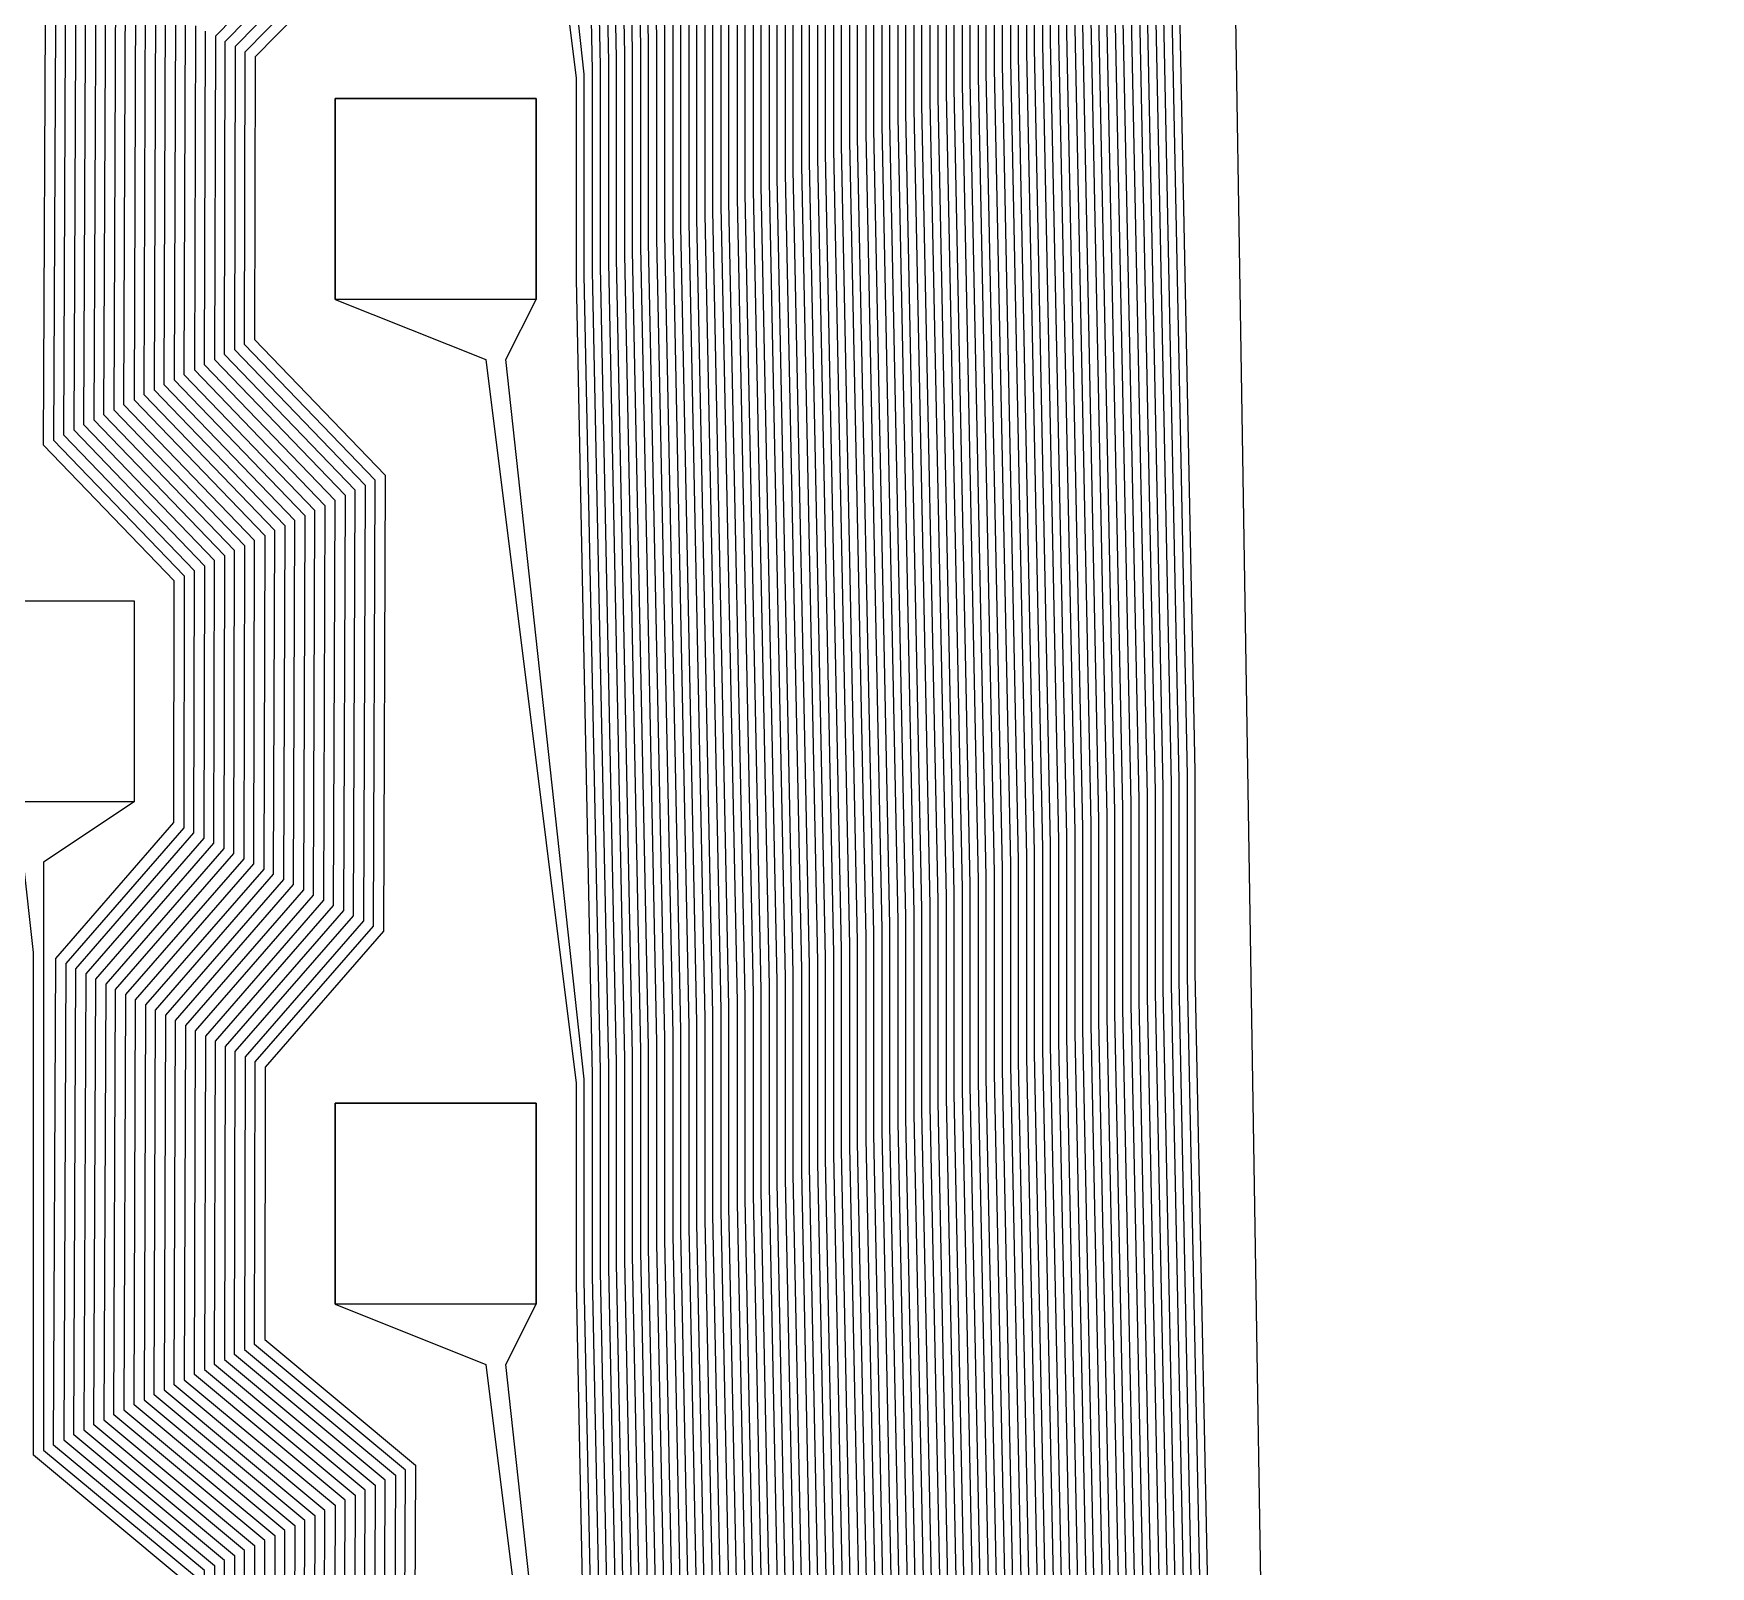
# Model space of a CAD drawing. Header units: inches. Extents: x 106592 to 209533, y 57057 to 74911.
# Drawn here: x 199142.6 to 199226, y 73105.7 to 73182 of the extents above; entities that cross this region are included whole.
import ezdxf

# ---------------------------------------------------------------- set-up
doc = ezdxf.new("R2010")
doc.units = ezdxf.units.IN
doc.header["$MEASUREMENT"] = 0
for name, color, linetype in [('metal', 221, 'Continuous'), ('nitride window', 40, 'Continuous'), ('profile', 140, 'Continuous')]:
    doc.layers.add(name, color=color, linetype=linetype)

msp = doc.modelspace()

# ---------------------------------------------------------------- linework, layer by layer
at = {"layer": 'metal'}
for points in [[(199181.561, 73525.832), (199182.361, 73486.234), (199182.361, 73476.234), (199183.161, 73436.637), (199183.161, 73426.637), (199183.961, 73387.039), (199183.961, 73377.039), (199184.761, 73337.442), (199184.761, 73327.442), (199185.561, 73287.845), (199185.561, 73277.845), (199186.361, 73238.247), (199186.361, 73228.247), (199187.161, 73188.65), (199187.161, 73178.65), (199187.961, 73139.052), (199187.961, 73129.052), (199188.761, 73089.455), (199188.761, 73079.455), (199189.561, 73039.857), (199189.561, 73029.857), (199190.361, 72990.26), (199190.361, 72980.26)], [(199179.961, 73525.027), (199180.761, 73485.429), (199180.761, 73475.429), (199181.561, 73435.832), (199181.561, 73425.832), (199182.361, 73386.234), (199182.361, 73376.234), (199183.161, 73336.637), (199183.161, 73326.637), (199183.961, 73287.039), (199183.961, 73277.039), (199184.761, 73237.442), (199184.761, 73227.442), (199185.561, 73187.845), (199185.561, 73177.845), (199186.361, 73138.247), (199186.361, 73128.247), (199187.161, 73088.65), (199187.161, 73078.65), (199187.961, 73039.052), (199187.961, 73029.052), (199188.761, 72989.455), (199188.761, 72979.455)], [(199189.161, 72979.656), (199189.161, 72989.656), (199188.361, 73029.253), (199188.361, 73039.253), (199187.561, 73078.851), (199187.561, 73088.851), (199186.761, 73128.448), (199186.761, 73138.448), (199185.961, 73178.046), (199185.961, 73188.046), (199185.161, 73227.643), (199185.161, 73237.643), (199184.361, 73277.241), (199184.361, 73287.241), (199183.561, 73326.838), (199183.561, 73336.838), (199182.761, 73376.436), (199182.761, 73386.436), (199181.961, 73426.033), (199181.961, 73436.033), (199181.161, 73475.63), (199181.161, 73485.63), (199180.361, 73525.228)], [(199180.761, 73525.429), (199181.561, 73485.832), (199181.561, 73475.832), (199182.361, 73436.234), (199182.361, 73426.234), (199183.161, 73386.637), (199183.161, 73376.637), (199183.961, 73337.039), (199183.961, 73327.039), (199184.761, 73287.442), (199184.761, 73277.442), (199185.561, 73237.845), (199185.561, 73227.845), (199186.361, 73188.247), (199186.361, 73178.247), (199187.161, 73138.65), (199187.161, 73128.65), (199187.961, 73089.052), (199187.961, 73079.052), (199188.761, 73039.455), (199188.761, 73029.455), (199189.561, 72989.857), (199189.561, 72979.857)], [(199189.961, 72980.059), (199189.961, 72990.059), (199189.161, 73029.656), (199189.161, 73039.656), (199188.361, 73079.253), (199188.361, 73089.253), (199187.561, 73128.851), (199187.561, 73138.851), (199186.761, 73178.448), (199186.761, 73188.448), (199185.961, 73228.046), (199185.961, 73238.046), (199185.161, 73277.643), (199185.161, 73287.643), (199184.361, 73327.241), (199184.361, 73337.241), (199183.561, 73376.838), (199183.561, 73386.838), (199182.761, 73426.436), (199182.761, 73436.436), (199181.961, 73476.033), (199181.961, 73486.033), (199181.161, 73525.63)], [(199178.361, 73524.222), (199179.161, 73484.624), (199179.161, 73474.624), (199179.961, 73435.027), (199179.961, 73425.027), (199180.761, 73385.429), (199180.761, 73375.429), (199181.561, 73335.832), (199181.561, 73325.832), (199182.361, 73286.234), (199182.361, 73276.234), (199183.161, 73236.637), (199183.161, 73226.637), (199183.961, 73187.039), (199183.961, 73177.039), (199184.761, 73137.442), (199184.761, 73127.442), (199185.561, 73087.845), (199185.561, 73077.845), (199186.361, 73038.247), (199186.361, 73028.247), (199187.161, 72988.65), (199187.161, 72978.65)], [(199187.561, 72978.851), (199187.561, 72988.851), (199186.761, 73028.448), (199186.761, 73038.448), (199185.961, 73078.046), (199185.961, 73088.046), (199185.161, 73127.643), (199185.161, 73137.643), (199184.361, 73177.241), (199184.361, 73187.241), (199183.561, 73226.838), (199183.561, 73236.838), (199182.761, 73276.436), (199182.761, 73286.436), (199181.961, 73326.033), (199181.961, 73336.033), (199181.161, 73375.63), (199181.161, 73385.63), (199180.361, 73425.228), (199180.361, 73435.228), (199179.561, 73474.825), (199179.561, 73484.825), (199178.761, 73524.423)], [(199179.161, 73524.624), (199179.961, 73485.027), (199179.961, 73475.027), (199180.761, 73435.429), (199180.761, 73425.429), (199181.561, 73385.832), (199181.561, 73375.832), (199182.361, 73336.234), (199182.361, 73326.234), (199183.161, 73286.637), (199183.161, 73276.637), (199183.961, 73237.039), (199183.961, 73227.039), (199184.761, 73187.442), (199184.761, 73177.442), (199185.561, 73137.845), (199185.561, 73127.845), (199186.361, 73088.247), (199186.361, 73078.247), (199187.161, 73038.65), (199187.161, 73028.65), (199187.961, 72989.052), (199187.961, 72979.052)], [(199188.361, 72979.253), (199188.361, 72989.253), (199187.561, 73028.851), (199187.561, 73038.851), (199186.761, 73078.448), (199186.761, 73088.448), (199185.961, 73128.046), (199185.961, 73138.046), (199185.161, 73177.643), (199185.161, 73187.643), (199184.361, 73227.241), (199184.361, 73237.241), (199183.561, 73276.838), (199183.561, 73286.838), (199182.761, 73326.436), (199182.761, 73336.436), (199181.961, 73376.033), (199181.961, 73386.033), (199181.161, 73425.63), (199181.161, 73435.63), (199180.361, 73475.228), (199180.361, 73485.228), (199179.561, 73524.825)], [(199185.161, 72977.643), (199185.161, 72987.643), (199184.361, 73027.241), (199184.361, 73037.241), (199183.561, 73076.838), (199183.561, 73086.838), (199182.761, 73126.436), (199182.761, 73136.436), (199181.961, 73176.033), (199181.961, 73186.033), (199181.161, 73225.63), (199181.161, 73235.63), (199180.361, 73275.228), (199180.361, 73285.228), (199179.561, 73324.825), (199179.561, 73334.825), (199178.761, 73374.423), (199178.761, 73384.423), (199177.961, 73424.02), (199177.961, 73434.02), (199177.161, 73473.618), (199177.161, 73483.618), (199176.361, 73523.215)], [(199176.761, 73523.416), (199177.561, 73483.819), (199177.561, 73473.819), (199178.361, 73434.222), (199178.361, 73424.222), (199179.161, 73384.624), (199179.161, 73374.624), (199179.961, 73335.027), (199179.961, 73325.027), (199180.761, 73285.429), (199180.761, 73275.429), (199181.561, 73235.832), (199181.561, 73225.832), (199182.361, 73186.234), (199182.361, 73176.234), (199183.161, 73136.637), (199183.161, 73126.637), (199183.961, 73087.039), (199183.961, 73077.039), (199184.761, 73037.442), (199184.761, 73027.442), (199185.561, 72987.845), (199185.561, 72977.845)], [(199185.961, 72978.046), (199185.961, 72988.046), (199185.161, 73027.643), (199185.161, 73037.643), (199184.361, 73077.241), (199184.361, 73087.241), (199183.561, 73126.838), (199183.561, 73136.838), (199182.761, 73176.436), (199182.761, 73186.436), (199181.961, 73226.033), (199181.961, 73236.033), (199181.161, 73275.63), (199181.161, 73285.63), (199180.361, 73325.228), (199180.361, 73335.228), (199179.561, 73374.825), (199179.561, 73384.825), (199178.761, 73424.423), (199178.761, 73434.423), (199177.961, 73474.02), (199177.961, 73484.02), (199177.161, 73523.618)], [(199177.561, 73523.819), (199178.361, 73484.222), (199178.361, 73474.222), (199179.161, 73434.624), (199179.161, 73424.624), (199179.961, 73385.027), (199179.961, 73375.027), (199180.761, 73335.429), (199180.761, 73325.429), (199181.561, 73285.832), (199181.561, 73275.832), (199182.361, 73236.234), (199182.361, 73226.234), (199183.161, 73186.637), (199183.161, 73176.637), (199183.961, 73137.039), (199183.961, 73127.039), (199184.761, 73087.442), (199184.761, 73077.442), (199185.561, 73037.845), (199185.561, 73027.845), (199186.361, 72988.247), (199186.361, 72978.247)], [(199186.761, 72978.448), (199186.761, 72988.448), (199185.961, 73028.046), (199185.961, 73038.046), (199185.161, 73077.643), (199185.161, 73087.643), (199184.361, 73127.241), (199184.361, 73137.241), (199183.561, 73176.838), (199183.561, 73186.838), (199182.761, 73226.436), (199182.761, 73236.436), (199181.961, 73276.033), (199181.961, 73286.033), (199181.161, 73325.63), (199181.161, 73335.63), (199180.361, 73375.228), (199180.361, 73385.228), (199179.561, 73424.825), (199179.561, 73434.825), (199178.761, 73474.423), (199178.761, 73484.423), (199177.961, 73524.02)], [(199183.561, 72976.838), (199183.561, 72986.838), (199182.761, 73026.436), (199182.761, 73036.436), (199181.961, 73076.033), (199181.961, 73086.033), (199181.161, 73125.63), (199181.161, 73135.63), (199180.361, 73175.228), (199180.361, 73185.228), (199179.561, 73224.825), (199179.561, 73234.825), (199178.761, 73274.423), (199178.761, 73284.423), (199177.961, 73324.02), (199177.961, 73334.02), (199177.161, 73373.618), (199177.161, 73383.618), (199176.361, 73423.215), (199176.361, 73433.215), (199175.561, 73472.813), (199175.561, 73482.813), (199174.761, 73522.41)], [(199175.161, 73522.611), (199175.961, 73483.014), (199175.961, 73473.014), (199176.761, 73433.416), (199176.761, 73423.416), (199177.561, 73383.819), (199177.561, 73373.819), (199178.361, 73334.222), (199178.361, 73324.222), (199179.161, 73284.624), (199179.161, 73274.624), (199179.961, 73235.027), (199179.961, 73225.027), (199180.761, 73185.429), (199180.761, 73175.429), (199181.561, 73135.832), (199181.561, 73125.832), (199182.361, 73086.234), (199182.361, 73076.234), (199183.161, 73036.637), (199183.161, 73026.637), (199183.961, 72987.039), (199183.961, 72977.039)], [(199184.361, 72977.241), (199184.361, 72987.241), (199183.561, 73026.838), (199183.561, 73036.838), (199182.761, 73076.436), (199182.761, 73086.436), (199181.961, 73126.033), (199181.961, 73136.033), (199181.161, 73175.63), (199181.161, 73185.63), (199180.361, 73225.228), (199180.361, 73235.228), (199179.561, 73274.825), (199179.561, 73284.825), (199178.761, 73324.423), (199178.761, 73334.423), (199177.961, 73374.02), (199177.961, 73384.02), (199177.161, 73423.618), (199177.161, 73433.618), (199176.361, 73473.215), (199176.361, 73483.215), (199175.561, 73522.813)], [(199175.961, 73523.014), (199176.761, 73483.416), (199176.761, 73473.416), (199177.561, 73433.819), (199177.561, 73423.819), (199178.361, 73384.222), (199178.361, 73374.222), (199179.161, 73334.624), (199179.161, 73324.624), (199179.961, 73285.027), (199179.961, 73275.027), (199180.761, 73235.429), (199180.761, 73225.429), (199181.561, 73185.832), (199181.561, 73175.832), (199182.361, 73136.234), (199182.361, 73126.234), (199183.161, 73086.637), (199183.161, 73076.637), (199183.961, 73037.039), (199183.961, 73027.039), (199184.761, 72987.442), (199184.761, 72977.442)], [(199181.961, 72986.033), (199181.161, 73025.63), (199181.161, 73035.63), (199180.361, 73075.228), (199180.361, 73085.228), (199179.561, 73124.825), (199179.561, 73134.825), (199178.761, 73174.423), (199178.761, 73184.423), (199177.961, 73224.02), (199177.961, 73234.02), (199177.161, 73273.618), (199177.161, 73283.618), (199176.361, 73323.215), (199176.361, 73333.215), (199175.561, 73372.813), (199175.561, 73382.813), (199174.761, 73422.41), (199174.761, 73432.41), (199173.961, 73472.008), (199173.961, 73482.008), (199173.161, 73521.605)], [(199173.561, 73521.806), (199174.361, 73482.209), (199174.361, 73472.209), (199175.161, 73432.611), (199175.161, 73422.611), (199175.961, 73383.014), (199175.961, 73373.014), (199176.761, 73333.416), (199176.761, 73323.416), (199177.561, 73283.819), (199177.561, 73273.819), (199178.361, 73234.222), (199178.361, 73224.222), (199179.161, 73184.624), (199179.161, 73174.624), (199179.961, 73135.027), (199179.961, 73125.027), (199180.761, 73085.429), (199180.761, 73075.429), (199181.561, 73035.832), (199181.561, 73025.832), (199182.361, 72986.234)], [(199182.761, 72976.436), (199182.761, 72986.436), (199181.961, 73026.033), (199181.961, 73036.033), (199181.161, 73075.63), (199181.161, 73085.63), (199180.361, 73125.228), (199180.361, 73135.228), (199179.561, 73174.825), (199179.561, 73184.825), (199178.761, 73224.423), (199178.761, 73234.423), (199177.961, 73274.02), (199177.961, 73284.02), (199177.161, 73323.618), (199177.161, 73333.618), (199176.361, 73373.215), (199176.361, 73383.215), (199175.561, 73422.813), (199175.561, 73432.813), (199174.761, 73472.41), (199174.761, 73482.41), (199173.961, 73522.008)], [(199174.361, 73522.209), (199175.161, 73482.611), (199175.161, 73472.611), (199175.961, 73433.014), (199175.961, 73423.014), (199176.761, 73383.416), (199176.761, 73373.416), (199177.561, 73333.819), (199177.561, 73323.819), (199178.361, 73284.222), (199178.361, 73274.222), (199179.161, 73234.624), (199179.161, 73224.624), (199179.961, 73185.027), (199179.961, 73175.027), (199180.761, 73135.429), (199180.761, 73125.429), (199181.561, 73085.832), (199181.561, 73075.832), (199182.361, 73036.234), (199182.361, 73026.234), (199183.161, 72986.637), (199183.161, 72976.637)], [(199180.361, 72985.228), (199179.561, 73024.825), (199179.561, 73034.825), (199178.761, 73074.423), (199178.761, 73084.423), (199177.961, 73124.02), (199177.961, 73134.02), (199177.161, 73173.618), (199177.161, 73183.618), (199176.361, 73223.215), (199176.361, 73233.215), (199175.561, 73272.813), (199175.561, 73282.813), (199174.761, 73322.41), (199174.761, 73332.41), (199173.961, 73372.008), (199173.961, 73382.008), (199173.161, 73421.605), (199173.161, 73431.605), (199172.361, 73471.202), (199172.361, 73481.202), (199171.561, 73520.8)], [(199171.961, 73521.001), (199172.761, 73481.404), (199172.761, 73471.404), (199173.561, 73431.806), (199173.561, 73421.806), (199174.361, 73382.209), (199174.361, 73372.209), (199175.161, 73332.611), (199175.161, 73322.611), (199175.961, 73283.014), (199175.961, 73273.014), (199176.761, 73233.416), (199176.761, 73223.416), (199177.561, 73183.819), (199177.561, 73173.819), (199178.361, 73134.222), (199178.361, 73124.222), (199179.161, 73084.624), (199179.161, 73074.624), (199179.961, 73035.027), (199179.961, 73025.027), (199180.761, 72985.429)], [(199181.161, 72985.63), (199180.361, 73025.228), (199180.361, 73035.228), (199179.561, 73074.825), (199179.561, 73084.825), (199178.761, 73124.423), (199178.761, 73134.423), (199177.961, 73174.02), (199177.961, 73184.02), (199177.161, 73223.618), (199177.161, 73233.618), (199176.361, 73273.215), (199176.361, 73283.215), (199175.561, 73322.813), (199175.561, 73332.813), (199174.761, 73372.41), (199174.761, 73382.41), (199173.961, 73422.008), (199173.961, 73432.008), (199173.161, 73471.605), (199173.161, 73481.605), (199172.361, 73521.202)], [(199172.761, 73521.404), (199173.561, 73481.806), (199173.561, 73471.806), (199174.361, 73432.209), (199174.361, 73422.209), (199175.161, 73382.611), (199175.161, 73372.611), (199175.961, 73333.014), (199175.961, 73323.014), (199176.761, 73283.416), (199176.761, 73273.416), (199177.561, 73233.819), (199177.561, 73223.819), (199178.361, 73184.222), (199178.361, 73174.222), (199179.161, 73134.624), (199179.161, 73124.624), (199179.961, 73085.027), (199179.961, 73075.027), (199180.761, 73035.429), (199180.761, 73025.429), (199181.561, 72985.832)], [(199178.761, 72984.423), (199177.961, 73024.02), (199177.961, 73034.02), (199177.161, 73073.618), (199177.161, 73083.618), (199176.361, 73123.215), (199176.361, 73133.215), (199175.561, 73172.813), (199175.561, 73182.813), (199174.761, 73222.41), (199174.761, 73232.41), (199173.961, 73272.008), (199173.961, 73282.008), (199173.161, 73321.605), (199173.161, 73331.605), (199172.361, 73371.202), (199172.361, 73381.202), (199171.561, 73420.8), (199171.561, 73430.8), (199170.761, 73470.397), (199170.761, 73480.397), (199169.961, 73519.995)], [(199170.361, 73520.196), (199171.161, 73480.599), (199171.161, 73470.599), (199171.961, 73431.001), (199171.961, 73421.001), (199172.761, 73381.404), (199172.761, 73371.404), (199173.561, 73331.806), (199173.561, 73321.806), (199174.361, 73282.209), (199174.361, 73272.209), (199175.161, 73232.611), (199175.161, 73222.611), (199175.961, 73183.014), (199175.961, 73173.014), (199176.761, 73133.416), (199176.761, 73123.416), (199177.561, 73083.819), (199177.561, 73073.819), (199178.361, 73034.222), (199178.361, 73024.222), (199179.161, 72984.624)], [(199179.561, 72984.825), (199178.761, 73024.423), (199178.761, 73034.423), (199177.961, 73074.02), (199177.961, 73084.02), (199177.161, 73123.618), (199177.161, 73133.618), (199176.361, 73173.215), (199176.361, 73183.215), (199175.561, 73222.813), (199175.561, 73232.813), (199174.761, 73272.41), (199174.761, 73282.41), (199173.961, 73322.008), (199173.961, 73332.008), (199173.161, 73371.605), (199173.161, 73381.605), (199172.361, 73421.202), (199172.361, 73431.202), (199171.561, 73470.8), (199171.561, 73480.8), (199170.761, 73520.397)], [(199171.161, 73520.599), (199171.961, 73481.001), (199171.961, 73471.001), (199172.761, 73431.404), (199172.761, 73421.404), (199173.561, 73381.806), (199173.561, 73371.806), (199174.361, 73332.209), (199174.361, 73322.209), (199175.161, 73282.611), (199175.161, 73272.611), (199175.961, 73233.014), (199175.961, 73223.014), (199176.761, 73183.416), (199176.761, 73173.416), (199177.561, 73133.819), (199177.561, 73123.819), (199178.361, 73084.222), (199178.361, 73074.222), (199179.161, 73034.624), (199179.161, 73024.624), (199179.961, 72985.027)], [(199169.561, 73519.794), (199170.361, 73480.196), (199170.361, 73470.196), (199171.161, 73430.599), (199171.161, 73420.599), (199171.961, 73381.001), (199171.961, 73371.001), (199172.761, 73331.404), (199172.761, 73321.404), (199173.561, 73281.806), (199173.561, 73271.806), (199174.361, 73232.209), (199174.361, 73222.209), (199175.161, 73182.611), (199175.161, 73172.611), (199175.961, 73133.014), (199175.961, 73123.014), (199176.761, 73083.416), (199176.761, 73073.416), (199177.561, 73033.819), (199177.561, 73023.819), (199178.361, 72984.222)], [(199165.061, 73515.787), (199169.561, 73479.794), (199169.561, 73469.794), (199170.361, 73430.196), (199170.361, 73420.196), (199171.161, 73380.599), (199171.161, 73370.599), (199171.961, 73331.001), (199171.961, 73321.001), (199172.761, 73281.404), (199172.761, 73271.404), (199173.561, 73231.806), (199173.561, 73221.806), (199174.361, 73182.209), (199174.361, 73172.209), (199175.161, 73132.611), (199175.161, 73122.611), (199175.961, 73083.014), (199175.961, 73073.014), (199176.761, 73033.416), (199176.761, 73023.416), (199177.561, 72983.819)], [(199177.961, 72984.02), (199177.161, 73023.618), (199177.161, 73033.618), (199176.361, 73073.215), (199176.361, 73083.215), (199175.561, 73122.813), (199175.561, 73132.813), (199174.761, 73172.41), (199174.761, 73182.41), (199173.961, 73222.008), (199173.961, 73232.008), (199173.161, 73271.605), (199173.161, 73281.605), (199172.361, 73321.202), (199172.361, 73331.202), (199171.561, 73370.8), (199171.561, 73380.8), (199170.761, 73420.397), (199170.761, 73430.397), (199169.961, 73469.995), (199169.961, 73479.995), (199166.061, 73515.787)], [(199203.561, 72946.902), (199202.761, 72986.499), (199202.761, 72996.499), (199201.961, 73036.097), (199201.961, 73046.097), (199201.161, 73085.694), (199201.161, 73095.694), (199200.361, 73135.292), (199200.361, 73145.292), (199199.561, 73184.889), (199199.561, 73194.889), (199198.761, 73234.487), (199198.761, 73244.487), (199197.961, 73284.084), (199197.961, 73294.084), (199197.161, 73333.681), (199197.161, 73343.681), (199196.361, 73383.279), (199196.361, 73393.279), (199195.561, 73432.876), (199195.561, 73442.876), (199194.761, 73482.474), (199194.761, 73492.474)], [(199201.161, 72985.694), (199201.161, 72995.694), (199200.361, 73035.292), (199200.361, 73045.292), (199199.561, 73084.889), (199199.561, 73094.889), (199198.761, 73134.487), (199198.761, 73144.487), (199197.961, 73184.084), (199197.961, 73194.084), (199197.161, 73233.681), (199197.161, 73243.681), (199196.361, 73283.279), (199196.361, 73293.279), (199195.561, 73332.876), (199195.561, 73342.876), (199194.761, 73382.474), (199194.761, 73392.474), (199193.961, 73432.071), (199193.961, 73442.071), (199193.161, 73481.669), (199193.161, 73491.669)], [(199193.561, 73491.87), (199193.561, 73481.87), (199194.361, 73442.273), (199194.361, 73432.273), (199195.161, 73392.675), (199195.161, 73382.675), (199195.961, 73343.078), (199195.961, 73333.078), (199196.761, 73293.48), (199196.761, 73283.48), (199197.561, 73243.883), (199197.561, 73233.883), (199198.361, 73194.285), (199198.361, 73184.285), (199199.161, 73144.688), (199199.161, 73134.688), (199199.961, 73095.09), (199199.961, 73085.09), (199200.761, 73045.493), (199200.761, 73035.493), (199201.561, 72995.895), (199201.561, 72985.895)], [(199201.961, 72986.097), (199201.961, 72996.097), (199201.161, 73035.694), (199201.161, 73045.694), (199200.361, 73085.292), (199200.361, 73095.292), (199199.561, 73134.889), (199199.561, 73144.889), (199198.761, 73184.487), (199198.761, 73194.487), (199197.961, 73234.084), (199197.961, 73244.084), (199197.161, 73283.681), (199197.161, 73293.681), (199196.361, 73333.279), (199196.361, 73343.279), (199195.561, 73382.876), (199195.561, 73392.876), (199194.761, 73432.474), (199194.761, 73442.474), (199193.961, 73482.071), (199193.961, 73492.071)], [(199194.361, 73492.273), (199194.361, 73482.273), (199195.161, 73442.675), (199195.161, 73432.675), (199195.961, 73393.078), (199195.961, 73383.078), (199196.761, 73343.48), (199196.761, 73333.48), (199197.561, 73293.883), (199197.561, 73283.883), (199198.361, 73244.285), (199198.361, 73234.285), (199199.161, 73194.688), (199199.161, 73184.688), (199199.961, 73145.09), (199199.961, 73135.09), (199200.761, 73095.493), (199200.761, 73085.493), (199201.561, 73045.895), (199201.561, 73035.895), (199202.361, 72996.298), (199202.361, 72986.298), (199203.161, 72946.701)], [(199199.161, 72984.688), (199199.161, 72994.688), (199198.361, 73034.285), (199198.361, 73044.285), (199197.561, 73083.883), (199197.561, 73093.883), (199196.761, 73133.48), (199196.761, 73143.48), (199195.961, 73183.078), (199195.961, 73193.078), (199195.161, 73232.675), (199195.161, 73242.675), (199194.361, 73282.273), (199194.361, 73292.273), (199193.561, 73331.87), (199193.561, 73341.87), (199192.761, 73381.467), (199192.761, 73391.467), (199191.961, 73431.065), (199191.961, 73441.065), (199191.161, 73480.662), (199191.161, 73490.662)], [(199191.561, 73490.864), (199191.561, 73480.864), (199192.361, 73441.266), (199192.361, 73431.266), (199193.161, 73391.669), (199193.161, 73381.669), (199193.961, 73342.071), (199193.961, 73332.071), (199194.761, 73292.474), (199194.761, 73282.474), (199195.561, 73242.876), (199195.561, 73232.876), (199196.361, 73193.279), (199196.361, 73183.279), (199197.161, 73143.681), (199197.161, 73133.681), (199197.961, 73094.084), (199197.961, 73084.084), (199198.761, 73044.487), (199198.761, 73034.487), (199199.561, 72994.889), (199199.561, 72984.889)], [(199199.961, 72985.09), (199199.961, 72995.09), (199199.161, 73034.688), (199199.161, 73044.688), (199198.361, 73084.285), (199198.361, 73094.285), (199197.561, 73133.883), (199197.561, 73143.883), (199196.761, 73183.48), (199196.761, 73193.48), (199195.961, 73233.078), (199195.961, 73243.078), (199195.161, 73282.675), (199195.161, 73292.675), (199194.361, 73332.273), (199194.361, 73342.273), (199193.561, 73381.87), (199193.561, 73391.87), (199192.761, 73431.467), (199192.761, 73441.467), (199191.961, 73481.065), (199191.961, 73491.065)], [(199192.361, 73491.266), (199192.361, 73481.266), (199193.161, 73441.669), (199193.161, 73431.669), (199193.961, 73392.071), (199193.961, 73382.071), (199194.761, 73342.474), (199194.761, 73332.474), (199195.561, 73292.876), (199195.561, 73282.876), (199196.361, 73243.279), (199196.361, 73233.279), (199197.161, 73193.681), (199197.161, 73183.681), (199197.961, 73144.084), (199197.961, 73134.084), (199198.761, 73094.487), (199198.761, 73084.487), (199199.561, 73044.889), (199199.561, 73034.889), (199200.361, 72995.292), (199200.361, 72985.292)], [(199192.761, 73491.467), (199192.761, 73481.467), (199193.561, 73441.87), (199193.561, 73431.87), (199194.361, 73392.273), (199194.361, 73382.273), (199195.161, 73342.675), (199195.161, 73332.675), (199195.961, 73293.078), (199195.961, 73283.078), (199196.761, 73243.48), (199196.761, 73233.48), (199197.561, 73193.883), (199197.561, 73183.883), (199198.361, 73144.285), (199198.361, 73134.285), (199199.161, 73094.688), (199199.161, 73084.688), (199199.961, 73045.09), (199199.961, 73035.09), (199200.761, 72995.493), (199200.761, 72985.493)], [(199189.561, 73489.857), (199189.561, 73479.857), (199190.361, 73440.26), (199190.361, 73430.26), (199191.161, 73390.662), (199191.161, 73380.662), (199191.961, 73341.065), (199191.961, 73331.065), (199192.761, 73291.467), (199192.761, 73281.467), (199193.561, 73241.87), (199193.561, 73231.87), (199194.361, 73192.273), (199194.361, 73182.273), (199195.161, 73142.675), (199195.161, 73132.675), (199195.961, 73093.078), (199195.961, 73083.078), (199196.761, 73043.48), (199196.761, 73033.48), (199197.561, 72993.883), (199197.561, 72983.883)], [(199197.961, 72984.084), (199197.961, 72994.084), (199197.161, 73033.681), (199197.161, 73043.681), (199196.361, 73083.279), (199196.361, 73093.279), (199195.561, 73132.876), (199195.561, 73142.876), (199194.761, 73182.474), (199194.761, 73192.474), (199193.961, 73232.071), (199193.961, 73242.071), (199193.161, 73281.669), (199193.161, 73291.669), (199192.361, 73331.266), (199192.361, 73341.266), (199191.561, 73380.864), (199191.561, 73390.864), (199190.761, 73430.461), (199190.761, 73440.461), (199189.961, 73480.059), (199189.961, 73490.059)], [(199190.361, 73490.26), (199190.361, 73480.26), (199191.161, 73440.662), (199191.161, 73430.662), (199191.961, 73391.065), (199191.961, 73381.065), (199192.761, 73341.467), (199192.761, 73331.467), (199193.561, 73291.87), (199193.561, 73281.87), (199194.361, 73242.273), (199194.361, 73232.273), (199195.161, 73192.675), (199195.161, 73182.675), (199195.961, 73143.078), (199195.961, 73133.078), (199196.761, 73093.48), (199196.761, 73083.48), (199197.561, 73043.883), (199197.561, 73033.883), (199198.361, 72994.285), (199198.361, 72984.285)], [(199198.761, 72984.487), (199198.761, 72994.487), (199197.961, 73034.084), (199197.961, 73044.084), (199197.161, 73083.681), (199197.161, 73093.681), (199196.361, 73133.279), (199196.361, 73143.279), (199195.561, 73182.876), (199195.561, 73192.876), (199194.761, 73232.474), (199194.761, 73242.474), (199193.961, 73282.071), (199193.961, 73292.071), (199193.161, 73331.669), (199193.161, 73341.669), (199192.361, 73381.266), (199192.361, 73391.266), (199191.561, 73430.864), (199191.561, 73440.864), (199190.761, 73480.461), (199190.761, 73490.461)], [(199187.961, 73489.052), (199187.961, 73479.052), (199188.761, 73439.455), (199188.761, 73429.455), (199189.561, 73389.857), (199189.561, 73379.857), (199190.361, 73340.26), (199190.361, 73330.26), (199191.161, 73290.662), (199191.161, 73280.662), (199191.961, 73241.065), (199191.961, 73231.065), (199192.761, 73191.467), (199192.761, 73181.467), (199193.561, 73141.87), (199193.561, 73131.87), (199194.361, 73092.273), (199194.361, 73082.273), (199195.161, 73042.675), (199195.161, 73032.675), (199195.961, 72993.078), (199195.961, 72983.078)], [(199196.361, 72983.279), (199196.361, 72993.279), (199195.561, 73032.876), (199195.561, 73042.876), (199194.761, 73082.474), (199194.761, 73092.474), (199193.961, 73132.071), (199193.961, 73142.071), (199193.161, 73181.669), (199193.161, 73191.669), (199192.361, 73231.266), (199192.361, 73241.266), (199191.561, 73280.864), (199191.561, 73290.864), (199190.761, 73330.461), (199190.761, 73340.461), (199189.961, 73380.059), (199189.961, 73390.059), (199189.161, 73429.656), (199189.161, 73439.656), (199188.361, 73479.253), (199188.361, 73489.253)], [(199188.761, 73489.455), (199188.761, 73479.455), (199189.561, 73439.857), (199189.561, 73429.857), (199190.361, 73390.26), (199190.361, 73380.26), (199191.161, 73340.662), (199191.161, 73330.662), (199191.961, 73291.065), (199191.961, 73281.065), (199192.761, 73241.467), (199192.761, 73231.467), (199193.561, 73191.87), (199193.561, 73181.87), (199194.361, 73142.273), (199194.361, 73132.273), (199195.161, 73092.675), (199195.161, 73082.675), (199195.961, 73043.078), (199195.961, 73033.078), (199196.761, 72993.48), (199196.761, 72983.48)], [(199197.161, 72983.681), (199197.161, 72993.681), (199196.361, 73033.279), (199196.361, 73043.279), (199195.561, 73082.876), (199195.561, 73092.876), (199194.761, 73132.474), (199194.761, 73142.474), (199193.961, 73182.071), (199193.961, 73192.071), (199193.161, 73231.669), (199193.161, 73241.669), (199192.361, 73281.266), (199192.361, 73291.266), (199191.561, 73330.864), (199191.561, 73340.864), (199190.761, 73380.461), (199190.761, 73390.461), (199189.961, 73430.059), (199189.961, 73440.059), (199189.161, 73479.656), (199189.161, 73489.656)], [(199186.361, 73488.247), (199186.361, 73478.247), (199187.161, 73438.65), (199187.161, 73428.65), (199187.961, 73389.052), (199187.961, 73379.052), (199188.761, 73339.455), (199188.761, 73329.455), (199189.561, 73289.857), (199189.561, 73279.857), (199190.361, 73240.26), (199190.361, 73230.26), (199191.161, 73190.662), (199191.161, 73180.662), (199191.961, 73141.065), (199191.961, 73131.065), (199192.761, 73091.467), (199192.761, 73081.467), (199193.561, 73041.87), (199193.561, 73031.87), (199194.361, 72992.273), (199194.361, 72982.273)], [(199194.761, 72982.474), (199194.761, 72992.474), (199193.961, 73032.071), (199193.961, 73042.071), (199193.161, 73081.669), (199193.161, 73091.669), (199192.361, 73131.266), (199192.361, 73141.266), (199191.561, 73180.864), (199191.561, 73190.864), (199190.761, 73230.461), (199190.761, 73240.461), (199189.961, 73280.059), (199189.961, 73290.059), (199189.161, 73329.656), (199189.161, 73339.656), (199188.361, 73379.253), (199188.361, 73389.253), (199187.561, 73428.851), (199187.561, 73438.851), (199186.761, 73478.448), (199186.761, 73488.448)], [(199187.161, 73488.65), (199187.161, 73478.65), (199187.961, 73439.052), (199187.961, 73429.052), (199188.761, 73389.455), (199188.761, 73379.455), (199189.561, 73339.857), (199189.561, 73329.857), (199190.361, 73290.26), (199190.361, 73280.26), (199191.161, 73240.662), (199191.161, 73230.662), (199191.961, 73191.065), (199191.961, 73181.065), (199192.761, 73141.467), (199192.761, 73131.467), (199193.561, 73091.87), (199193.561, 73081.87), (199194.361, 73042.273), (199194.361, 73032.273), (199195.161, 72992.675), (199195.161, 72982.675)], [(199195.561, 72982.876), (199195.561, 72992.876), (199194.761, 73032.474), (199194.761, 73042.474), (199193.961, 73082.071), (199193.961, 73092.071), (199193.161, 73131.669), (199193.161, 73141.669), (199192.361, 73181.266), (199192.361, 73191.266), (199191.561, 73230.864), (199191.561, 73240.864), (199190.761, 73280.461), (199190.761, 73290.461), (199189.961, 73330.059), (199189.961, 73340.059), (199189.161, 73379.656), (199189.161, 73389.656), (199188.361, 73429.253), (199188.361, 73439.253), (199187.561, 73478.851), (199187.561, 73488.851)], [(199184.761, 73487.442), (199184.761, 73477.442), (199185.561, 73437.845), (199185.561, 73427.845), (199186.361, 73388.247), (199186.361, 73378.247), (199187.161, 73338.65), (199187.161, 73328.65), (199187.961, 73289.052), (199187.961, 73279.052), (199188.761, 73239.455), (199188.761, 73229.455), (199189.561, 73189.857), (199189.561, 73179.857), (199190.361, 73140.26), (199190.361, 73130.26), (199191.161, 73090.662), (199191.161, 73080.662), (199191.961, 73041.065), (199191.961, 73031.065), (199192.761, 72991.467), (199192.761, 72981.467)], [(199193.161, 72981.669), (199193.161, 72991.669), (199192.361, 73031.266), (199192.361, 73041.266), (199191.561, 73080.864), (199191.561, 73090.864), (199190.761, 73130.461), (199190.761, 73140.461), (199189.961, 73180.059), (199189.961, 73190.059), (199189.161, 73229.656), (199189.161, 73239.656), (199188.361, 73279.253), (199188.361, 73289.253), (199187.561, 73328.851), (199187.561, 73338.851), (199186.761, 73378.448), (199186.761, 73388.448), (199185.961, 73428.046), (199185.961, 73438.046), (199185.161, 73477.643), (199185.161, 73487.643)], [(199185.561, 73487.845), (199185.561, 73477.845), (199186.361, 73438.247), (199186.361, 73428.247), (199187.161, 73388.65), (199187.161, 73378.65), (199187.961, 73339.052), (199187.961, 73329.052), (199188.761, 73289.455), (199188.761, 73279.455), (199189.561, 73239.857), (199189.561, 73229.857), (199190.361, 73190.26), (199190.361, 73180.26), (199191.161, 73140.662), (199191.161, 73130.662), (199191.961, 73091.065), (199191.961, 73081.065), (199192.761, 73041.467), (199192.761, 73031.467), (199193.561, 72991.87), (199193.561, 72981.87)], [(199193.961, 72982.071), (199193.961, 72992.071), (199193.161, 73031.669), (199193.161, 73041.669), (199192.361, 73081.266), (199192.361, 73091.266), (199191.561, 73130.864), (199191.561, 73140.864), (199190.761, 73180.461), (199190.761, 73190.461), (199189.961, 73230.059), (199189.961, 73240.059), (199189.161, 73279.656), (199189.161, 73289.656), (199188.361, 73329.253), (199188.361, 73339.253), (199187.561, 73378.851), (199187.561, 73388.851), (199186.761, 73428.448), (199186.761, 73438.448), (199185.961, 73478.046), (199185.961, 73488.046)], [(199183.161, 73486.637), (199183.161, 73476.637), (199183.961, 73437.039), (199183.961, 73427.039), (199184.761, 73387.442), (199184.761, 73377.442), (199185.561, 73337.845), (199185.561, 73327.845), (199186.361, 73288.247), (199186.361, 73278.247), (199187.161, 73238.65), (199187.161, 73228.65), (199187.961, 73189.052), (199187.961, 73179.052), (199188.761, 73139.455), (199188.761, 73129.455), (199189.561, 73089.857), (199189.561, 73079.857), (199190.361, 73040.26), (199190.361, 73030.26), (199191.161, 72990.662), (199191.161, 72980.662)], [(199191.561, 72980.864), (199191.561, 72990.864), (199190.761, 73030.461), (199190.761, 73040.461), (199189.961, 73080.059), (199189.961, 73090.059), (199189.161, 73129.656), (199189.161, 73139.656), (199188.361, 73179.253), (199188.361, 73189.253), (199187.561, 73228.851), (199187.561, 73238.851), (199186.761, 73278.448), (199186.761, 73288.448), (199185.961, 73328.046), (199185.961, 73338.046), (199185.161, 73377.643), (199185.161, 73387.643), (199184.361, 73427.241), (199184.361, 73437.241), (199183.561, 73476.838), (199183.561, 73486.838)], [(199183.961, 73487.039), (199183.961, 73477.039), (199184.761, 73437.442), (199184.761, 73427.442), (199185.561, 73387.845), (199185.561, 73377.845), (199186.361, 73338.247), (199186.361, 73328.247), (199187.161, 73288.65), (199187.161, 73278.65), (199187.961, 73239.052), (199187.961, 73229.052), (199188.761, 73189.455), (199188.761, 73179.455), (199189.561, 73139.857), (199189.561, 73129.857), (199190.361, 73090.26), (199190.361, 73080.26), (199191.161, 73040.662), (199191.161, 73030.662), (199191.961, 72991.065), (199191.961, 72981.065)], [(199192.361, 72981.266), (199192.361, 72991.266), (199191.561, 73030.864), (199191.561, 73040.864), (199190.761, 73080.461), (199190.761, 73090.461), (199189.961, 73130.059), (199189.961, 73140.059), (199189.161, 73179.656), (199189.161, 73189.656), (199188.361, 73229.253), (199188.361, 73239.253), (199187.561, 73278.851), (199187.561, 73288.851), (199186.761, 73328.448), (199186.761, 73338.448), (199185.961, 73378.046), (199185.961, 73388.046), (199185.161, 73427.643), (199185.161, 73437.643), (199184.361, 73477.241), (199184.361, 73487.241)], [(199190.761, 72980.461), (199190.761, 72990.461), (199189.961, 73030.059), (199189.961, 73040.059), (199189.161, 73079.656), (199189.161, 73089.656), (199188.361, 73129.253), (199188.361, 73139.253), (199187.561, 73178.851), (199187.561, 73188.851), (199186.761, 73228.448), (199186.761, 73238.448), (199185.961, 73278.046), (199185.961, 73288.046), (199185.161, 73327.643), (199185.161, 73337.643), (199184.361, 73377.241), (199184.361, 73387.241), (199183.561, 73426.838), (199183.561, 73436.838), (199182.761, 73476.436), (199182.761, 73486.436)], [(199171.161, 73320.599), (199171.961, 73281.001), (199171.961, 73271.001), (199172.761, 73231.404), (199172.761, 73221.404), (199173.561, 73181.806), (199173.561, 73171.806), (199174.361, 73132.209), (199174.361, 73122.209), (199175.161, 73082.611), (199175.161, 73072.611), (199175.961, 73033.014), (199175.961, 73023.014), (199176.761, 72983.416)], [(199177.161, 72983.618), (199176.361, 73023.215), (199176.361, 73033.215), (199175.561, 73072.813), (199175.561, 73082.813), (199174.761, 73122.41), (199174.761, 73132.41), (199173.961, 73172.008), (199173.961, 73182.008), (199173.161, 73221.605), (199173.161, 73231.605), (199172.361, 73271.202), (199172.361, 73281.202), (199171.561, 73320.8)], [(199169.561, 73319.794), (199170.361, 73280.196), (199170.361, 73270.196), (199171.161, 73230.599), (199171.161, 73220.599), (199171.961, 73181.001), (199171.961, 73171.001), (199172.761, 73131.404), (199172.761, 73121.404), (199173.561, 73081.806), (199173.561, 73071.806), (199174.361, 73032.209), (199174.361, 73022.209), (199175.161, 72982.611)], [(199175.561, 72982.813), (199174.761, 73022.41), (199174.761, 73032.41), (199173.961, 73072.008), (199173.961, 73082.008), (199173.161, 73121.605), (199173.161, 73131.605), (199172.361, 73171.202), (199172.361, 73181.202), (199171.561, 73220.8), (199171.561, 73230.8), (199170.761, 73270.397), (199170.761, 73280.397), (199169.961, 73319.995)], [(199170.361, 73320.196), (199171.161, 73280.599), (199171.161, 73270.599), (199171.961, 73231.001), (199171.961, 73221.001), (199172.761, 73181.404), (199172.761, 73171.404), (199173.561, 73131.806), (199173.561, 73121.806), (199174.361, 73082.209), (199174.361, 73072.209), (199175.161, 73032.611), (199175.161, 73022.611), (199175.961, 72983.014)], [(199176.361, 72983.215), (199175.561, 73022.813), (199175.561, 73032.813), (199174.761, 73072.41), (199174.761, 73082.41), (199173.961, 73122.008), (199173.961, 73132.008), (199173.161, 73171.605), (199173.161, 73181.605), (199172.361, 73221.202), (199172.361, 73231.202), (199171.561, 73270.8), (199171.561, 73280.8), (199170.761, 73320.397)], [(199165.061, 73315.787), (199169.561, 73279.794), (199169.561, 73269.794), (199170.361, 73230.196), (199170.361, 73220.196), (199171.161, 73180.599), (199171.161, 73170.599), (199171.961, 73131.001), (199171.961, 73121.001), (199172.761, 73081.404), (199172.761, 73071.404), (199173.561, 73031.806), (199173.561, 73021.806), (199174.361, 72982.209)], [(199174.761, 72982.41), (199173.961, 73022.008), (199173.961, 73032.008), (199173.161, 73071.605), (199173.161, 73081.605), (199172.361, 73121.202), (199172.361, 73131.202), (199171.561, 73170.8), (199171.561, 73180.8), (199170.761, 73220.397), (199170.761, 73230.397), (199169.961, 73269.995), (199169.961, 73279.995), (199166.061, 73315.787)], [(199173.161, 72981.605), (199172.361, 73021.202), (199172.361, 73031.202), (199171.561, 73070.8), (199171.561, 73080.8), (199170.761, 73120.397), (199170.761, 73130.397), (199169.961, 73169.995), (199169.961, 73179.995), (199166.061, 73215.787), (199167.561, 73218.787), (199167.561, 73228.787), (199157.561, 73228.787), (199157.561, 73218.787), (199165.061, 73215.787), (199169.561, 73179.794), (199169.561, 73169.794), (199170.361, 73130.196), (199170.361, 73120.196), (199171.161, 73080.599), (199171.161, 73070.599), (199171.961, 73031.001), (199171.961, 73021.001), (199172.761, 72981.404)], [(199169.561, 73219.794), (199170.361, 73180.196), (199170.361, 73170.196), (199171.161, 73130.599), (199171.161, 73120.599), (199171.961, 73081.001), (199171.961, 73071.001), (199172.761, 73031.404), (199172.761, 73021.404), (199173.561, 72981.806)], [(199173.961, 72982.008), (199173.161, 73021.605), (199173.161, 73031.605), (199172.361, 73071.202), (199172.361, 73081.202), (199171.561, 73120.8), (199171.561, 73130.8), (199170.761, 73170.397), (199170.761, 73180.397), (199169.961, 73219.995)], [(199157.98, 73188.378), (199151.607, 73181.878), (199151.561, 73165.787), (199158.061, 73159.037), (199157.98, 73138.378), (199152.103, 73131.62), (199152.061, 73116.037), (199159.561, 73109.787), (199159.468, 73087.606), (199153.096, 73081.105), (199153.061, 73066.537), (199157.161, 73058.587), (199157.161, 73038.987), (199151.161, 73031.987), (199151.161, 73015.587), (199157.961, 73008.987), (199157.961, 72988.587), (199151.561, 72981.787)], [(199151.961, 72981.587), (199158.361, 72988.387), (199158.361, 73009.187), (199151.561, 73015.787), (199151.561, 73031.787), (199157.561, 73038.787), (199157.561, 73058.787), (199153.561, 73066.787), (199153.592, 73080.848), (199159.965, 73087.348), (199160.061, 73110.037), (199152.561, 73116.287), (199152.599, 73131.363), (199158.476, 73138.121), (199158.561, 73159.287), (199152.061, 73166.037), (199152.103, 73181.62), (199158.476, 73188.121)], [(199158.972, 73187.863), (199152.599, 73181.363), (199152.561, 73166.287), (199159.061, 73159.537), (199158.972, 73137.863), (199153.096, 73131.105), (199153.061, 73116.537), (199160.561, 73110.287), (199160.461, 73087.091), (199154.088, 73080.59), (199154.061, 73067.037), (199157.961, 73058.987), (199157.961, 73038.587), (199151.961, 73031.587), (199151.961, 73015.987), (199158.761, 73009.387), (199158.761, 72988.187), (199152.361, 72981.387)], [(199152.761, 72981.187), (199159.161, 72987.987), (199159.161, 73009.587), (199152.361, 73016.187), (199152.361, 73031.387), (199158.361, 73038.387), (199158.361, 73059.187), (199154.561, 73067.287), (199154.584, 73080.333), (199160.957, 73086.833), (199161.061, 73110.537), (199153.561, 73116.787), (199153.592, 73130.848), (199159.468, 73137.606), (199159.561, 73159.787), (199153.061, 73166.537), (199153.096, 73181.105), (199159.468, 73187.606)], [(199159.965, 73187.348), (199153.592, 73180.848), (199153.561, 73166.787), (199160.061, 73160.037), (199159.965, 73137.348), (199154.088, 73130.59), (199154.061, 73117.037), (199161.561, 73110.787), (199161.453, 73086.575), (199155.08, 73080.075), (199155.061, 73067.537), (199158.761, 73059.387), (199158.761, 73038.187), (199152.761, 73031.187), (199152.761, 73016.387), (199159.561, 73009.787), (199159.561, 72987.787), (199153.161, 72980.987)], [(199144.761, 72985.187), (199151.161, 72991.987), (199151.161, 73005.587), (199144.361, 73012.187), (199144.361, 73035.387), (199150.361, 73042.387), (199150.361, 73055.187), (199144.561, 73062.287), (199144.661, 73085.484), (199151.034, 73091.984), (199151.061, 73105.537), (199143.561, 73111.787), (199143.669, 73135.999), (199149.546, 73142.757), (199149.561, 73154.787), (199143.061, 73161.537), (199143.173, 73186.256)], [(199143.669, 73185.999), (199143.561, 73161.787), (199150.061, 73155.037), (199150.042, 73142.499), (199144.165, 73135.741), (199144.061, 73112.037), (199151.561, 73105.787), (199151.53, 73091.727), (199145.157, 73085.226), (199145.061, 73062.537), (199150.761, 73055.387), (199150.761, 73042.187), (199144.761, 73035.187), (199144.761, 73012.387), (199151.561, 73005.787), (199151.561, 72991.787), (199145.161, 72984.987)], [(199145.561, 72984.787), (199151.961, 72991.587), (199151.961, 73005.987), (199145.161, 73012.587), (199145.161, 73034.987), (199151.161, 73041.987), (199151.161, 73055.587), (199145.561, 73062.787), (199145.653, 73084.969), (199152.026, 73091.469), (199152.061, 73106.037), (199144.561, 73112.287), (199144.661, 73135.484), (199150.538, 73142.242), (199150.561, 73155.287), (199144.061, 73162.037), (199144.165, 73185.741)], [(199144.661, 73185.484), (199144.561, 73162.287), (199151.061, 73155.537), (199151.034, 73141.984), (199145.157, 73135.226), (199145.061, 73112.537), (199152.561, 73106.287), (199152.522, 73091.212), (199146.15, 73084.711), (199146.061, 73063.037), (199151.561, 73055.787), (199151.561, 73041.787), (199145.561, 73034.787), (199145.561, 73012.787), (199152.361, 73006.187), (199152.361, 72991.387), (199145.961, 72984.587)], [(199146.361, 72984.387), (199152.761, 72991.187), (199152.761, 73006.387), (199145.961, 73012.987), (199145.961, 73034.587), (199151.961, 73041.587), (199151.961, 73055.987), (199146.561, 73063.287), (199146.646, 73084.454), (199153.019, 73090.954), (199153.061, 73106.537), (199145.561, 73112.787), (199145.653, 73134.969), (199151.53, 73141.727), (199151.561, 73155.787), (199145.061, 73162.537), (199145.157, 73185.226)], [(199145.653, 73184.969), (199145.561, 73162.787), (199152.061, 73156.037), (199152.026, 73141.469), (199146.15, 73134.711), (199146.061, 73113.037), (199153.561, 73106.787), (199153.515, 73090.696), (199147.142, 73084.196), (199147.061, 73063.537), (199152.361, 73056.187), (199152.361, 73041.387), (199146.361, 73034.387), (199146.361, 73013.187), (199153.161, 73006.587), (199153.161, 72990.987), (199146.761, 72984.187)], [(199147.161, 72983.987), (199153.561, 72990.787), (199153.561, 73006.787), (199146.761, 73013.387), (199146.761, 73034.187), (199152.761, 73041.187), (199152.761, 73056.387), (199147.561, 73063.787), (199147.638, 73083.938), (199154.011, 73090.439), (199154.061, 73107.037), (199146.561, 73113.287), (199146.646, 73134.454), (199152.522, 73141.212), (199152.561, 73156.287), (199146.061, 73163.037), (199146.15, 73184.711)], [(199146.646, 73184.454), (199146.561, 73163.287), (199153.061, 73156.537), (199153.019, 73140.954), (199147.142, 73134.196), (199147.061, 73113.537), (199154.561, 73107.287), (199154.507, 73090.181), (199148.134, 73083.681), (199148.061, 73064.037), (199153.161, 73056.587), (199153.161, 73040.987), (199147.161, 73033.987), (199147.161, 73013.587), (199153.961, 73006.987), (199153.961, 72990.587), (199147.561, 72983.787)], [(199147.961, 72983.587), (199154.361, 72990.387), (199154.361, 73007.187), (199147.561, 73013.787), (199147.561, 73033.787), (199153.561, 73040.787), (199153.561, 73056.787), (199148.561, 73064.287), (199148.63, 73083.423), (199155.003, 73089.924), (199155.061, 73107.537), (199147.561, 73113.787), (199147.638, 73133.938), (199153.515, 73140.696), (199153.561, 73156.787), (199147.061, 73163.537), (199147.142, 73184.196)], [(199147.638, 73183.938), (199147.561, 73163.787), (199154.061, 73157.037), (199154.011, 73140.439), (199148.134, 73133.681), (199148.061, 73114.037), (199155.561, 73107.787), (199155.499, 73089.666), (199149.126, 73083.166), (199149.061, 73064.537), (199153.961, 73056.987), (199153.961, 73040.587), (199147.961, 73033.587), (199147.961, 73013.987), (199154.761, 73007.387), (199154.761, 72990.187), (199148.361, 72983.387)], [(199148.761, 72983.187), (199155.161, 72989.987), (199155.161, 73007.587), (199148.361, 73014.187), (199148.361, 73033.387), (199154.361, 73040.387), (199154.361, 73057.187), (199149.561, 73064.787), (199149.623, 73082.908), (199155.995, 73089.409), (199156.061, 73108.037), (199148.561, 73114.287), (199148.63, 73133.423), (199154.507, 73140.181), (199154.561, 73157.287), (199148.061, 73164.037), (199148.134, 73183.681)], [(199148.63, 73183.423), (199148.561, 73164.287), (199155.061, 73157.537), (199155.003, 73139.924), (199149.126, 73133.166), (199149.061, 73114.537), (199156.561, 73108.287), (199156.492, 73089.151), (199150.119, 73082.651), (199150.061, 73065.037), (199154.761, 73057.387), (199154.761, 73040.187), (199148.761, 73033.187), (199148.761, 73014.387), (199155.561, 73007.787), (199155.561, 72989.787), (199149.161, 72982.987)], [(199149.561, 72982.787), (199155.961, 72989.587), (199155.961, 73007.987), (199149.161, 73014.587), (199149.161, 73032.987), (199155.161, 73039.987), (199155.161, 73057.587), (199150.561, 73065.287), (199150.615, 73082.393), (199156.988, 73088.893), (199157.061, 73108.537), (199149.561, 73114.787), (199149.623, 73132.908), (199155.499, 73139.666), (199155.561, 73157.787), (199149.061, 73164.537), (199149.126, 73183.166)], [(199149.623, 73182.908), (199149.561, 73164.787), (199156.061, 73158.037), (199155.995, 73139.409), (199150.119, 73132.651), (199150.061, 73115.037), (199157.561, 73108.787), (199157.484, 73088.636), (199151.111, 73082.135), (199151.061, 73065.537), (199155.561, 73057.787), (199155.561, 73039.787), (199149.561, 73032.787), (199149.561, 73014.787), (199156.361, 73008.187), (199156.361, 72989.387), (199149.961, 72982.587)], [(199150.361, 72982.387), (199156.761, 72989.187), (199156.761, 73008.387), (199149.961, 73014.987), (199149.961, 73032.587), (199155.961, 73039.587), (199155.961, 73057.987), (199151.561, 73065.787), (199151.607, 73081.878), (199157.98, 73088.378), (199158.061, 73109.037), (199150.561, 73115.287), (199150.615, 73132.393), (199156.492, 73139.151), (199156.561, 73158.287), (199150.061, 73165.037), (199150.119, 73182.651)], [(199150.615, 73182.393), (199150.561, 73165.287), (199157.061, 73158.537), (199156.988, 73138.893), (199151.111, 73132.135), (199151.061, 73115.537), (199158.561, 73109.287), (199158.476, 73088.121), (199152.103, 73081.62), (199152.061, 73066.037), (199156.361, 73058.187), (199156.361, 73039.387), (199150.361, 73032.387), (199150.361, 73015.187), (199157.161, 73008.587), (199157.161, 72988.987), (199150.761, 72982.187)], [(199151.161, 72981.987), (199157.561, 72988.787), (199157.561, 73008.787), (199150.761, 73015.387), (199150.761, 73032.187), (199156.761, 73039.187), (199156.761, 73058.387), (199152.561, 73066.287), (199152.599, 73081.363), (199158.972, 73087.863), (199159.061, 73109.537), (199151.561, 73115.787), (199151.607, 73131.878), (199157.484, 73138.636), (199157.561, 73158.787), (199151.061, 73165.537), (199151.111, 73182.135)], [(199172.361, 72981.202), (199171.561, 73020.8), (199171.561, 73030.8), (199170.761, 73070.397), (199170.761, 73080.397), (199169.961, 73119.995), (199169.961, 73129.995), (199166.061, 73165.787), (199167.561, 73168.787), (199167.561, 73178.787), (199157.561, 73178.787), (199157.561, 73168.787), (199165.061, 73165.787), (199169.561, 73129.794), (199169.561, 73119.794), (199170.361, 73080.196), (199170.361, 73070.196), (199171.161, 73030.599), (199171.161, 73020.599), (199171.961, 72981.001)], [(199150.061, 73105.037), (199142.561, 73111.287), (199142.561, 73136.287), (199142.061, 73140.787), (199137.561, 73143.787), (199137.561, 73153.787), (199147.561, 73153.787), (199147.561, 73143.787), (199143.061, 73140.787), (199143.061, 73136.537), (199143.061, 73111.537), (199150.561, 73105.287)], [(199171.561, 72980.8), (199170.761, 73020.397), (199170.761, 73030.397), (199169.961, 73069.995), (199169.961, 73079.995), (199166.061, 73115.787), (199167.561, 73118.787), (199167.561, 73128.787), (199157.561, 73128.787), (199157.561, 73118.787), (199165.061, 73115.787), (199169.561, 73079.794), (199169.561, 73069.794), (199170.361, 73030.196), (199170.361, 73020.196), (199171.161, 72980.599)]]:
    msp.add_lwpolyline(points, dxfattribs=at)
at = {"layer": 'nitride window'}
for points in [[(199157.561, 73168.787), (199157.561, 73178.787), (199167.561, 73178.787), (199167.561, 73168.787)], [(199137.561, 73143.787), (199137.561, 73153.787), (199147.561, 73153.787), (199147.561, 73143.787)], [(199157.561, 73118.787), (199157.561, 73128.787), (199167.561, 73128.787), (199167.561, 73118.787)]]:
    msp.add_lwpolyline(points, close=True, dxfattribs=at)
at = {"layer": 'profile'}
msp.add_lwpolyline([(199059.191, 68431.386), (199059.161, 71803.083), (199076.161, 72718.109), (199100.161, 74226.033), (199100.161, 74226.033), (199110.361, 74730.397), (199117.561, 74778.787), (199142.591, 74911.386), (199167.561, 74778.787), (199174.761, 74730.397), (199185.761, 74226.436), (199209.759, 72718.313), (199225.961, 71803.083), (199225.991, 68431.386)], dxfattribs=at)

doc.saveas('drawing.dxf')
